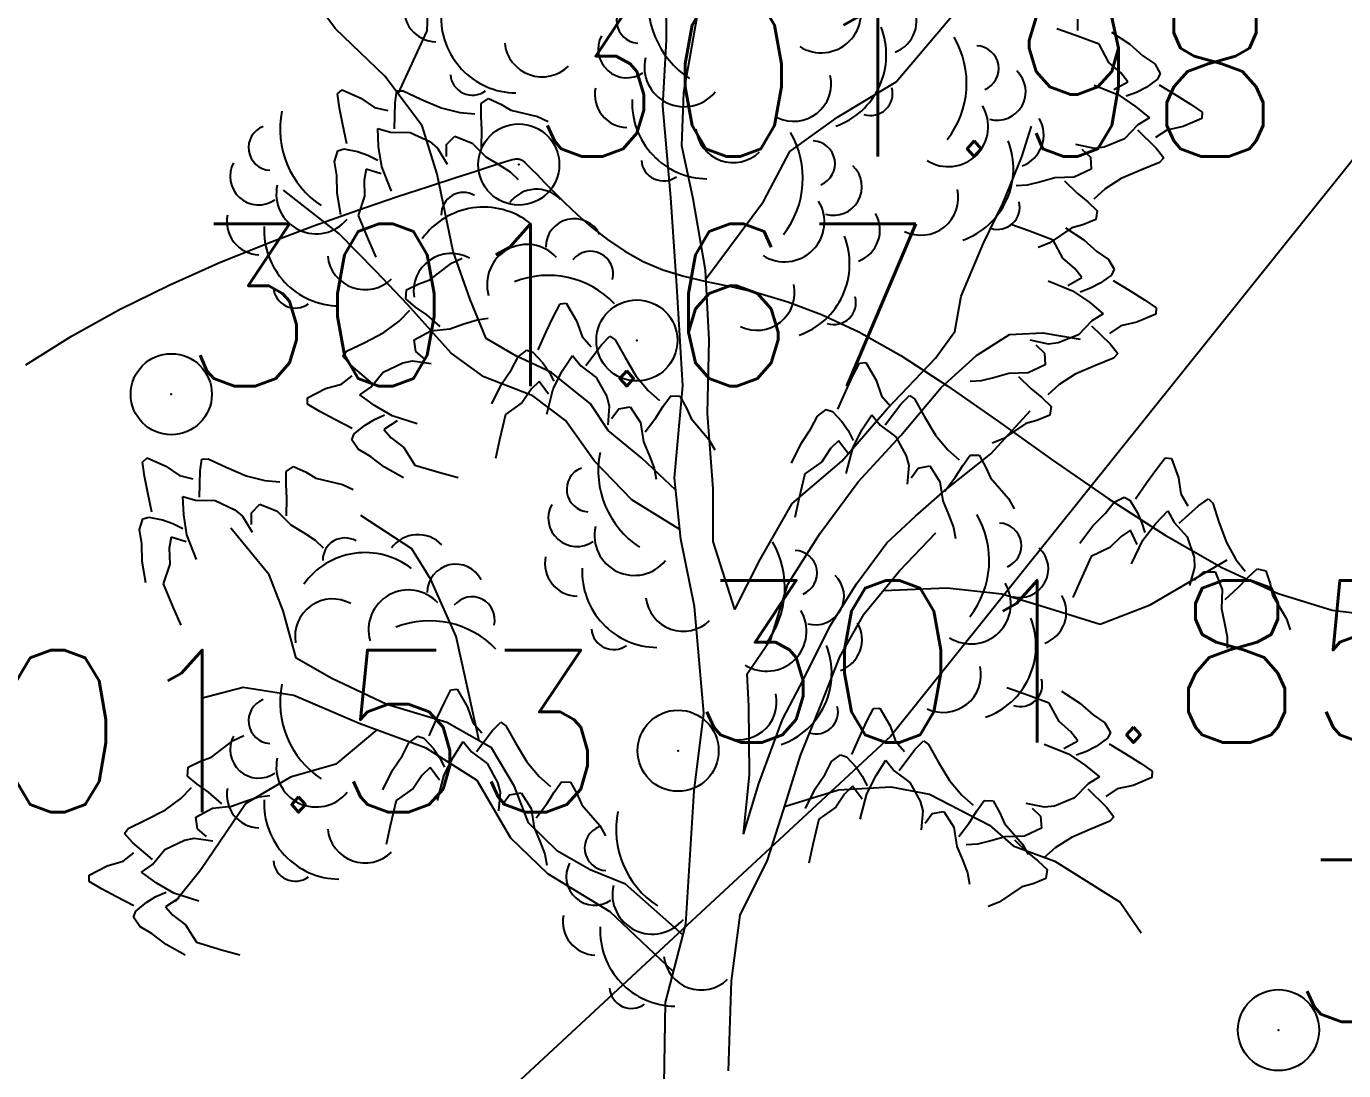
# Model space of a CAD drawing. Header units: millimetres. Extents: x 524954 to 526204, y 9523489 to 9524010.
# Drawn here: x 526006.16 to 526014.28, y 9523802.39 to 9523808.83 of the extents above; entities that cross this region are included whole.
import ezdxf

# ---------------------------------------------------------------- set-up
doc = ezdxf.new("R2010")
doc.units = ezdxf.units.MM
doc.header["$PDMODE"] = 32
doc.header["$PDSIZE"] = 0.5
doc.linetypes.add('ACAD_ISO12W100', pattern=[21, 12, -3, 0, -3, 0, -3])
for name, color, linetype in [('Arbre', 34, 'ACAD_ISO12W100'), ('CN_02_00', 4, 'Continuous'), ('PLUME_4', 3, 'Continuous'), ('TopoAlt', 3, 'Continuous'), ('TOPOJIS', 7, 'Continuous')]:
    doc.layers.add(name, color=color, linetype=linetype)
doc.styles.add('Simplex 1.0', font='Simplex.shx', dxfattribs={"width": 0.99, "height": 1})

# ---------------------------------------------------------------- blocks, each defined once
blk = doc.blocks.new('TCPOINT M')
at = {"color": 0}
blk.add_point((0, 0), dxfattribs=at)
at = {"layer": 'TopoAlt', "style": 'Simplex 1.0', "width": 0.99}
blk.add_attdef('ALT', (0.15, 0.15), '', height=1, dxfattribs=at)
blk = doc.blocks.new('v088')
at = {"linetype": 'Continuous'}
for p, q in [((-1.8121, 9.0349), (-1.7966, 9.483)), ((-0.337, 8.9787), (-0.339, 9.3704)), ((-0.1861, 8.901), (-0.1306, 9.2193)), ((-2.3783, 9.048), (-2.4742, 9.1766)), ((1.08, 8.7222), (1.4442, 9.1527)), ((-2.0737, 8.7558), (-2.3783, 9.048)), ((-1.992, 8.6473), (-1.8121, 9.0349)), ((-0.3597, 8.574), (-0.337, 8.9787)), ((-0.2308, 8.6575), (-0.1861, 8.901)), ((-1.8434, 8.4497), (-2.0737, 8.7558)), ((0.7177, 8.5032), (1.08, 8.7222)), ((-0.2426, 8.3277), (-0.2308, 8.6575)), ((-0.3105, 8.0091), (-0.3597, 8.574)), ((-1.7501, 8.1531), (-1.8434, 8.4497)), ((0.4236, 8.2918), (0.7177, 8.5032)), ((1.8546, 8.2596), (1.9129, 8.4473)), ((-0.1735, 7.9995), (-0.2426, 8.3277)), ((0.2621, 7.9837), (0.4236, 8.2918)), ((1.7363, 7.971), (1.8546, 8.2596)), ((-1.6531, 7.6763), (-1.7501, 8.1531)), ((-2.3581, 7.786), (-2.6995, 8.0525)), ((-0.2742, 7.4626), (-0.3105, 8.0091)), ((-0.0959, 7.5596), (-0.1735, 7.9995)), ((-0.0934, 7.5087), (0.2621, 7.9837)), ((1.617, 7.726), (1.7363, 7.971)), ((-2.1294, 7.5544), (-2.3581, 7.786)), ((1.4808, 7.3998), (1.617, 7.726)), ((-1.5474, 7.38), (-1.6531, 7.6763)), ((-1.9323, 7.3471), (-2.1294, 7.5544)), ((-0.0745, 7.1309), (-0.0959, 7.5596)), ((-0.2365, 6.8477), (-0.2742, 7.4626)), ((1.4418, 7.1813), (1.4808, 7.3998)), ((-1.6648, 7.048), (-1.9323, 7.3471)), ((-1.4491, 7.1395), (-1.5474, 7.38)), ((1.3209, 7.0171), (1.4418, 7.1813)), ((1.5755, 7.0348), (1.778, 7.1634)), ((1.778, 7.1634), (1.983, 7.1739)), ((1.983, 7.1739), (2.2139, 7.1352)), ((-1.2665, 7.0314), (-1.4491, 7.1395)), ((-0.0837, 6.6768), (-0.0745, 7.1309)), ((-1.4628, 6.9029), (-1.6648, 7.048)), ((-1.0467, 6.9303), (-1.2665, 7.0314)), ((1.0227, 6.7061), (1.3209, 7.0171)), ((1.3557, 6.8374), (1.5755, 7.0348)), ((-0.8063, 6.7363), (-1.0467, 6.9303)), ((-1.1618, 6.7848), (-1.4628, 6.9029)), ((-0.2869, 6.2807), (-0.2365, 6.8477)), ((1.107, 6.54), (1.3557, 6.8374)), ((-0.9597, 6.6336), (-1.1618, 6.7848)), ((-0.6972, 6.5707), (-0.8063, 6.7363)), ((-0.0491, 6.2111), (-0.0837, 6.6768)), ((0.7433, 6.3831), (1.0227, 6.7061)), ((1.6628, 6.4272), (1.906, 6.6935)), ((-0.7803, 6.3824), (-0.9597, 6.6336)), ((-0.4884, 6.4009), (-0.6972, 6.5707)), ((0.8455, 6.2546), (1.107, 6.54)), ((1.3814, 6.2037), (1.6628, 6.4272)), ((-0.5514, 6.1446), (-0.7803, 6.3824)), ((-0.2789, 6.2036), (-0.4884, 6.4009)), ((0.4379, 6.1217), (0.7433, 6.3831)), ((-0.2479, 5.9022), (-0.2869, 6.2807)), ((0.6096, 5.9388), (0.8455, 6.2546)), ((-0.0486, 5.8877), (-0.0491, 6.2111)), ((1.1982, 6.0444), (1.3814, 6.2037)), ((-0.2539, 5.9607), (-0.5514, 6.1446)), ((0.2399, 5.7756), (0.4379, 6.1217)), ((-1.9071, 5.8427), (-2.2223, 6.0475)), ((1.0213, 5.879), (1.1982, 6.0444)), ((-2.7868, 5.6812), (-3.0229, 5.9686)), ((0.4109, 5.6237), (0.6096, 5.9388)), ((1.0995, 5.7065), (1.3247, 5.9413)), ((-0.1646, 5.4873), (-0.2479, 5.9022)), ((0.0846, 5.4676), (-0.0486, 5.8877)), ((0.8338, 5.6263), (1.0213, 5.879)), ((-1.7911, 5.6523), (-1.9071, 5.8427)), ((0.0846, 5.4676), (0.2399, 5.7756)), ((2.6462, 5.4963), (3.1193, 5.7735)), ((0.8812, 5.4407), (1.0995, 5.7065)), ((-2.7013, 5.4591), (-2.7868, 5.6812)), ((-1.6346, 5.3011), (-1.7911, 5.6523)), ((0.3061, 5.2857), (0.4109, 5.6237)), ((0.6713, 5.3679), (0.8338, 5.6263)), ((1.0006, 5.5861), (1.394, 5.6007)), ((1.394, 5.6007), (1.7306, 5.5642)), ((1.7306, 5.5642), (1.9997, 5.4827)), ((-2.6206, 5.1685), (-2.7013, 5.4591)), ((-0.1073, 4.8293), (-0.1646, 5.4873)), ((1.9997, 5.4827), (2.3377, 5.3779)), ((2.3377, 5.3779), (2.6462, 5.4963)), ((0.5102, 5.0412), (0.6713, 5.3679)), ((0.7312, 5.1764), (0.8812, 5.4407)), ((-1.5592, 4.9668), (-1.6346, 5.3011)), ((0.1613, 5.0712), (0.3061, 5.2857)), ((-2.4003, 5.0425), (-2.6206, 5.1685)), ((0.6191, 4.888), (0.7312, 5.1764)), ((-2.0611, 4.8817), (-2.4003, 5.0425)), ((0.1717, 4.8724), (0.1613, 5.0712)), ((0.3786, 4.7897), (0.5102, 5.0412)), ((-2.9464, 4.9876), (-3.2062, 4.92)), ((-2.6344, 4.9381), (-2.9464, 4.9876)), ((-1.4917, 4.6586), (-1.5592, 4.9668)), ((-2.2328, 4.7662), (-2.6344, 4.9381)), ((-1.6919, 4.7713), (-2.0611, 4.8817)), ((0.489, 4.5681), (0.6191, 4.888)), ((-0.1657, 4.3492), (-0.1073, 4.8293)), ((0.1743, 4.4496), (0.1717, 4.8724)), ((-2.1227, 4.7254), (-2.3768, 4.5144)), ((-1.8192, 4.6131), (-2.2328, 4.7662)), ((-1.415, 4.6154), (-1.6919, 4.7713)), ((0.2314, 4.3948), (0.3786, 4.7897)), ((-1.5041, 4.4145), (-1.8192, 4.6131)), ((-1.2732, 4.3758), (-1.415, 4.6154)), ((0.3841, 4.2301), (0.489, 4.5681)), ((-2.3768, 4.5144), (-2.655, 4.434)), ((-2.655, 4.434), (-2.9315, 4.2727)), ((-1.2976, 4.0581), (-1.5041, 4.4145)), ((0.1384, 4.0819), (0.1743, 4.4496)), ((0.1384, 4.0819), (0.2314, 4.3948)), ((-1.1877, 4.1537), (-1.2732, 4.3758)), ((-0.2169, 3.5272), (-0.1657, 4.3492)), ((0.3911, 4.2526), (0.7235, 4.3553)), ((0.7235, 4.3553), (1.0465, 4.3745)), ((1.0465, 4.3745), (1.2838, 4.3297)), ((1.2838, 4.3297), (1.6547, 4.1385)), ((-2.9315, 4.2727), (-3.209, 3.8627)), ((0.2848, 3.9233), (0.3841, 4.2301)), ((-1.0099, 3.9771), (-1.1877, 4.1537)), ((1.6547, 4.1385), (1.8004, 4.0109)), ((-1.0692, 3.839), (-1.2976, 4.0581)), ((1.8004, 4.0109), (2.0573, 3.9168)), ((-0.8085, 3.8631), (-1.0099, 3.9771)), ((0.1177, 3.584), (0.2848, 3.9233)), ((2.0573, 3.9168), (2.4606, 3.664)), ((-3.209, 3.8627), (-3.3666, 3.6666)), ((-0.6849, 3.6045), (-1.0692, 3.839)), ((-0.589, 3.7744), (-0.8085, 3.8631)), ((-0.2343, 3.4611), (-0.589, 3.7744)), ((2.4606, 3.664), (2.589, 3.4739)), ((-0.2941, 3.234), (-0.6849, 3.6045)), ((0.064, 3.1786), (0.1177, 3.584)), ((-0.3436, 3.0457), (-0.2169, 3.5272)), ((0.0445, 2.6247), (0.064, 3.1786)), ((-0.3518, 2.5418), (-0.3436, 3.0457))]:
    blk.add_line(p, q, dxfattribs=at)
at = {"color": 3, "linetype": 'Continuous'}
for p, q in [((2.1964, 9.1077), (2.1964, 9.0385)), ((2.1801, 9.009), (2.0697, 9.0483)), ((2.4064, 9.0272), (2.519, 8.9533)), ((2.3301, 8.953), (2.1801, 9.009)), ((2.3912, 8.8412), (2.3301, 8.953)), ((2.519, 8.9533), (2.6006, 8.8814)), ((2.6006, 8.8814), (2.6731, 8.832)), ((2.4646, 8.7765), (2.3912, 8.8412)), ((2.5067, 8.7213), (2.4646, 8.7765)), ((2.6731, 8.832), (2.7077, 8.7725)), ((2.7077, 8.7725), (2.6907, 8.7368)), ((2.2998, 8.7005), (2.4501, 8.6406)), ((2.421, 8.6735), (2.5067, 8.7213)), ((2.6907, 8.7368), (2.6207, 8.6861)), ((2.7005, 8.7027), (2.8047, 8.6399)), ((-2.3661, 8.6466), (-2.3369, 8.6719)), ((-2.3527, 8.5599), (-2.3661, 8.6466)), ((-2.3369, 8.6719), (-2.2212, 8.6209)), ((-2.2212, 8.6209), (-2.1379, 8.5634)), ((-2.0108, 8.5916), (-1.9993, 8.6654)), ((-1.9993, 8.6654), (-1.9613, 8.6665)), ((-1.9613, 8.6665), (-1.8509, 8.6153)), ((-1.8509, 8.6153), (-1.7269, 8.5617)), ((-1.4801, 8.5879), (-1.4347, 8.6192)), ((-1.4347, 8.6192), (-1.3575, 8.5833)), ((2.4501, 8.6406), (2.5548, 8.5702)), ((2.5609, 8.6554), (2.4969, 8.632)), ((2.6207, 8.6861), (2.5609, 8.6554)), ((2.8047, 8.6399), (2.8931, 8.5838)), ((-2.3334, 8.4571), (-2.3527, 8.5599)), ((-2.1379, 8.5634), (-2.0557, 8.544)), ((-2.0143, 8.4309), (-2.0108, 8.5916)), ((-1.7269, 8.5617), (-1.6118, 8.5324)), ((-1.6118, 8.5324), (-1.519, 8.5242)), ((-1.4805, 8.509), (-1.4801, 8.5879)), ((-1.3575, 8.5833), (-1.2966, 8.547)), ((-1.2966, 8.547), (-1.1322, 8.5082)), ((2.5548, 8.5702), (2.6402, 8.4985)), ((2.8931, 8.5838), (2.9656, 8.5345)), ((2.9656, 8.5345), (2.9641, 8.4958)), ((-2.3082, 8.3381), (-2.3334, 8.4571)), ((-1.4754, 8.4248), (-1.4805, 8.509)), ((-1.1322, 8.5082), (-1.066, 8.4775)), ((2.5697, 8.4555), (2.4865, 8.3693)), ((2.6402, 8.4985), (2.5697, 8.4555)), ((2.9641, 8.4958), (2.8478, 8.4461)), ((-2.1178, 8.4334), (-2.0382, 8.4112)), ((-2.1118, 8.322), (-2.1178, 8.4334)), ((-2.0382, 8.4112), (-1.9184, 8.4092)), ((-1.9184, 8.4092), (-1.7971, 8.3529)), ((-1.6931, 8.3341), (-1.643, 8.3873)), ((-1.643, 8.3873), (-1.5356, 8.3441)), ((-1.4776, 8.3159), (-1.4754, 8.4248)), ((2.4865, 8.3693), (2.3625, 8.3191)), ((2.5678, 8.4245), (2.6828, 8.3123)), ((2.749, 8.4244), (2.6787, 8.3776)), ((2.8478, 8.4461), (2.749, 8.4244)), ((-2.384, 8.2298), (-2.3641, 8.2956)), ((-2.3641, 8.2956), (-2.3264, 8.3076)), ((-2.3264, 8.3076), (-2.2415, 8.291)), ((-2.2415, 8.291), (-2.1783, 8.2684)), ((-2.0919, 8.1974), (-2.1118, 8.322)), ((-1.7971, 8.3529), (-1.7497, 8.3134)), ((-1.7497, 8.3134), (-1.6897, 8.2145)), ((-1.6937, 8.2606), (-1.6931, 8.3341)), ((-1.5356, 8.3441), (-1.4515, 8.2595)), ((2.3013, 8.3113), (2.188, 8.335)), ((2.2245, 8.3065), (2.2778, 8.2559)), ((2.3625, 8.3191), (2.3013, 8.3113)), ((2.6828, 8.3123), (2.7289, 8.2536)), ((-2.3706, 8.1431), (-2.384, 8.2298)), ((-2.1783, 8.2684), (-2.1175, 8.2375)), ((-1.4515, 8.2595), (-1.374, 8.2128)), ((-1.374, 8.2128), (-1.3019, 8.1659)), ((2.2778, 8.2559), (2.2824, 8.183)), ((2.7037, 8.225), (2.591, 8.1793)), ((2.7289, 8.2536), (2.7037, 8.225)), ((-2.3674, 8.0343), (-2.3706, 8.1431)), ((-2.1895, 8.1837), (-2.2011, 8.1153)), ((-2.0961, 8.1537), (-2.1895, 8.1837)), ((-2.0331, 8.0467), (-2.0919, 8.1974)), ((-1.3019, 8.1659), (-1.2515, 8.1184)), ((2.0584, 8.1303), (1.9713, 8.1055)), ((2.1776, 8.1339), (2.0584, 8.1303)), ((2.2824, 8.183), (2.1776, 8.1339)), ((2.4672, 8.1253), (2.3672, 8.0611)), ((2.591, 8.1793), (2.4672, 8.1253)), ((-2.2011, 8.1153), (-2.1982, 8.0174)), ((1.8878, 8.0848), (1.8187, 8.0804)), ((1.9713, 8.1055), (1.8878, 8.0848)), ((2.1174, 8.1109), (2.1954, 8.0349)), ((2.3672, 8.0611), (2.2979, 7.9989)), ((-2.3445, 7.9016), (-2.3674, 8.0343)), ((-2.1982, 8.0174), (-2.2383, 7.8966)), ((2.1954, 8.0349), (2.2605, 7.9811)), ((2.2605, 7.9811), (2.3179, 7.927)), ((-2.2383, 7.8966), (-2.1768, 7.7487)), ((2.3179, 7.927), (2.3098, 7.8725)), ((1.8965, 7.8022), (1.7861, 7.8414)), ((2.0465, 7.7461), (1.8965, 7.8022)), ((2.1627, 7.8208), (2.0222, 7.7271)), ((2.1227, 7.8203), (2.2353, 7.7465)), ((2.2308, 7.8405), (2.1627, 7.8208)), ((2.3098, 7.8725), (2.2308, 7.8405)), ((-2.1768, 7.7487), (-2.1302, 7.6412)), ((2.0222, 7.7271), (1.9545, 7.6997)), ((2.1075, 7.6343), (2.0465, 7.7461)), ((2.2353, 7.7465), (2.3169, 7.6746)), ((2.3169, 7.6746), (2.3894, 7.6252)), ((-1.7972, 7.4997), (-1.6632, 7.6026)), ((-1.6632, 7.6026), (-1.5976, 7.6345)), ((2.1809, 7.5696), (2.1075, 7.6343)), ((2.223, 7.5144), (2.1809, 7.5696)), ((2.3894, 7.6252), (2.424, 7.5657)), ((2.424, 7.5657), (2.407, 7.5299)), ((-1.9404, 7.4382), (-1.8638, 7.4754)), ((-1.8638, 7.4754), (-1.7972, 7.4997)), ((2.0162, 7.4937), (2.1664, 7.4338)), ((2.1373, 7.4666), (2.223, 7.5144)), ((2.337, 7.4793), (2.2772, 7.4485)), ((2.407, 7.5299), (2.337, 7.4793)), ((2.4169, 7.4959), (2.521, 7.4331)), ((-1.9448, 7.3833), (-1.9404, 7.4382)), ((2.1664, 7.4338), (2.2711, 7.3633)), ((2.2772, 7.4485), (2.2132, 7.4252)), ((2.521, 7.4331), (2.6094, 7.377)), ((-1.985, 7.2461), (-1.9201, 7.3129)), ((-1.8839, 7.3331), (-1.9448, 7.3833)), ((-1.8154, 7.2839), (-1.8839, 7.3331)), ((-1.0336, 7.2746), (-0.9936, 7.3527)), ((-0.9936, 7.3527), (-0.9551, 7.3561)), ((-0.9551, 7.3561), (-0.8913, 7.2468)), ((2.2711, 7.3633), (2.3565, 7.2916)), ((2.6094, 7.377), (2.6819, 7.3276)), ((2.6819, 7.3276), (2.6805, 7.289)), ((-2.0805, 7.1754), (-1.985, 7.2461)), ((-1.7325, 7.2133), (-1.8154, 7.2839)), ((-1.587, 7.2285), (-1.5051, 7.2548)), ((-1.5051, 7.2548), (-1.4365, 7.2638)), ((-1.0783, 7.18), (-1.0336, 7.2746)), ((-0.8913, 7.2468), (-0.8575, 7.1514)), ((2.286, 7.2486), (2.2028, 7.1624)), ((2.3565, 7.2916), (2.286, 7.2486)), ((2.5641, 7.2392), (2.4653, 7.2176)), ((2.6805, 7.289), (2.5641, 7.2392)), ((-2.2004, 7.1132), (-2.0805, 7.1754)), ((-1.8923, 7.1303), (-1.791, 7.1862)), ((-1.791, 7.1862), (-1.6722, 7.1979)), ((-1.6722, 7.1979), (-1.587, 7.2285)), ((-1.1277, 7.0688), (-1.0783, 7.18)), ((-0.8575, 7.1514), (-0.8023, 7.0875)), ((-0.7381, 7.0997), (-0.6855, 7.1528)), ((-0.6855, 7.1528), (-0.654, 7.1313)), ((2.2028, 7.1624), (2.0788, 7.1122)), ((2.2841, 7.2177), (2.3991, 7.1055)), ((2.4653, 7.2176), (2.395, 7.1707)), ((-2.3098, 7.06), (-2.2004, 7.1132)), ((-1.8828, 7.0578), (-1.8923, 7.1303)), ((-1.2526, 7.0255), (-1.1978, 7.0672)), ((-1.1978, 7.0672), (-1.1602, 7.0548)), ((-0.8351, 6.9716), (-0.7381, 7.0997)), ((-0.654, 7.1313), (-0.5947, 7.0251)), ((2.0176, 7.1045), (1.9044, 7.1282)), ((1.9408, 7.0996), (1.9941, 7.049)), ((2.0788, 7.1122), (2.0176, 7.1045)), ((2.3991, 7.1055), (2.4452, 7.0467)), ((-2.333, 7.0298), (-2.3098, 7.06)), ((-2.283, 6.9743), (-2.333, 7.0298)), ((-2.0833, 6.9307), (-1.963, 6.9891)), ((-1.963, 6.9891), (-1.9025, 7.0009)), ((-1.9025, 7.0009), (-1.7879, 6.9849)), ((-1.8262, 7.0109), (-1.8828, 7.0578)), ((-1.2925, 6.9474), (-1.2526, 7.0255)), ((-1.1602, 7.0548), (-1.1012, 6.9916)), ((-1.1012, 6.9916), (-1.0633, 6.9361)), ((-0.978, 6.9406), (-0.9175, 7.0343)), ((-0.9175, 7.0343), (-0.8661, 6.9697)), ((-0.5947, 7.0251), (-0.5257, 6.909)), ((0.8128, 6.9092), (0.8527, 6.9872)), ((0.8527, 6.9872), (0.8913, 6.9906)), ((0.8913, 6.9906), (0.9551, 6.8814)), ((1.9941, 7.049), (1.9988, 6.9761)), ((2.4201, 7.0181), (2.3073, 6.9725)), ((2.4452, 7.0467), (2.4201, 7.0181)), ((-2.3415, 6.858), (-2.2745, 6.9095)), ((-2.1607, 6.8701), (-2.283, 6.9743)), ((-2.1606, 6.8391), (-2.0833, 6.9307)), ((-1.3538, 6.8575), (-1.2925, 6.9474)), ((-1.0633, 6.9361), (-1.0322, 6.8755)), ((-1.0349, 6.828), (-0.978, 6.9406)), ((-0.8661, 6.9697), (-0.7702, 6.8978)), ((-0.5257, 6.909), (-0.4496, 6.8178)), ((0.7681, 6.8145), (0.8128, 6.9092)), ((1.7747, 6.9234), (1.6876, 6.8986)), ((1.8939, 6.9271), (1.7747, 6.9234)), ((1.9988, 6.9761), (1.8939, 6.9271)), ((2.1835, 6.9184), (2.0835, 6.8543)), ((2.3073, 6.9725), (2.1835, 6.9184)), ((-2.5514, 6.7723), (-2.4387, 6.8298)), ((-2.4387, 6.8298), (-2.3415, 6.858)), ((-2.228, 6.7914), (-2.1606, 6.8391)), ((-1.413, 6.7366), (-1.3538, 6.8575)), ((-1.1715, 6.8255), (-1.2266, 6.7446)), ((-1.122, 6.8741), (-1.1715, 6.8255)), ((-1.0639, 6.7951), (-1.122, 6.8741)), ((-1.0757, 6.6715), (-1.0349, 6.828)), ((-0.7702, 6.8978), (-0.705, 6.781)), ((0.9551, 6.8814), (0.9888, 6.786)), ((1.6041, 6.8779), (1.535, 6.8736)), ((1.6876, 6.8986), (1.6041, 6.8779)), ((1.8337, 6.904), (1.9118, 6.828)), ((1.9118, 6.828), (1.9768, 6.7743)), ((2.0835, 6.8543), (2.0142, 6.7921)), ((-2.5502, 6.7337), (-2.5514, 6.7723)), ((-2.1379, 6.7256), (-2.228, 6.7914)), ((-1.2266, 6.7446), (-1.3299, 6.6702)), ((-0.705, 6.781), (-0.6897, 6.7213)), ((-0.4496, 6.8178), (-0.3793, 6.7567)), ((-0.357, 6.7218), (-0.3104, 6.7855)), ((-0.3104, 6.7855), (-0.2553, 6.7842)), ((-0.2553, 6.7842), (-0.2138, 6.7099)), ((0.7187, 6.7034), (0.7681, 6.8145)), ((0.9888, 6.786), (1.0441, 6.7221)), ((1.1083, 6.7343), (1.1609, 6.7873)), ((1.1609, 6.7873), (1.1923, 6.7659)), ((1.1923, 6.7659), (1.2517, 6.6597)), ((1.9768, 6.7743), (2.0342, 6.7201)), ((-2.4746, 6.6893), (-2.5502, 6.7337)), ((-2.3827, 6.6392), (-2.4746, 6.6893)), ((-2.1384, 6.6402), (-2.076, 6.6678)), ((-2.0288, 6.6624), (-2.1379, 6.7256)), ((-1.8748, 6.6127), (-2.0288, 6.6624)), ((-1.3299, 6.6702), (-1.3669, 6.5144)), ((-0.6897, 6.7213), (-0.6991, 6.6059)), ((-0.6753, 6.6457), (-0.6318, 6.7049)), ((-0.6318, 6.7049), (-0.56, 6.7185)), ((-0.56, 6.7185), (-0.4983, 6.6206)), ((-0.4022, 6.6506), (-0.357, 6.7218)), ((-0.2138, 6.7099), (-0.1857, 6.6447)), ((0.5938, 6.6601), (0.6485, 6.7018)), ((0.6485, 6.7018), (0.6861, 6.6893)), ((0.6861, 6.6893), (0.7451, 6.6262)), ((0.8684, 6.5752), (0.9289, 6.6689)), ((0.9289, 6.6689), (0.9803, 6.6043)), ((1.0112, 6.6062), (1.1083, 6.7343)), ((2.0261, 6.6656), (1.9472, 6.6337)), ((2.0342, 6.7201), (2.0261, 6.6656)), ((-2.2745, 6.5836), (-2.3827, 6.6392)), ((-2.2624, 6.5503), (-2.1959, 6.6055)), ((-2.1959, 6.6055), (-2.1384, 6.6402)), ((-1.9976, 6.6315), (-2.0798, 6.5781)), ((-0.4983, 6.6206), (-0.4798, 6.5027)), ((-0.4679, 6.5637), (-0.4022, 6.6506)), ((-0.1857, 6.6447), (-0.0753, 6.5169)), ((0.4926, 6.4921), (0.5538, 6.582)), ((0.5538, 6.582), (0.5938, 6.6601)), ((0.7451, 6.6262), (0.7831, 6.5707)), ((0.9803, 6.6043), (1.0762, 6.5324)), ((1.2517, 6.6597), (1.3207, 6.5436)), ((1.879, 6.6139), (1.7385, 6.5203)), ((1.9472, 6.6337), (1.879, 6.6139)), ((-2.2769, 6.5134), (-2.2624, 6.5503)), ((-2.2384, 6.4564), (-2.2769, 6.5134)), ((-2.0798, 6.5781), (-2.0342, 6.5259)), ((-2.0342, 6.5259), (-1.9565, 6.4662)), ((-1.3669, 6.5144), (-1.3922, 6.3999)), ((-0.4798, 6.5027), (-0.4444, 6.4194)), ((-0.0753, 6.5169), (-0.0397, 6.4532)), ((0.7244, 6.5087), (0.6749, 6.4601)), ((0.7824, 6.4297), (0.7244, 6.5087)), ((0.7831, 6.5707), (0.8142, 6.5101)), ((0.8114, 6.4626), (0.8684, 6.5752)), ((1.0762, 6.5324), (1.1414, 6.4156)), ((1.3207, 6.5436), (1.3968, 6.4523)), ((1.7385, 6.5203), (1.6708, 6.4929)), ((-2.1628, 6.412), (-2.2384, 6.4564)), ((-1.9565, 6.4662), (-1.8881, 6.3588)), ((-0.4444, 6.4194), (-0.4135, 6.3391)), ((0.4333, 6.3712), (0.4926, 6.4921)), ((0.6749, 6.4601), (0.6198, 6.3792)), ((0.7707, 6.306), (0.8114, 6.4626)), ((1.3968, 6.4523), (1.4671, 6.3913)), ((1.4894, 6.3564), (1.536, 6.4201)), ((1.536, 6.4201), (1.5911, 6.4188)), ((1.5911, 6.4188), (1.6326, 6.3444)), ((-3.5682, 6.3771), (-3.539, 6.4025)), ((-3.5548, 6.2904), (-3.5682, 6.3771)), ((-3.539, 6.4025), (-3.4232, 6.3514)), ((-3.4232, 6.3514), (-3.3399, 6.2939)), ((-3.2129, 6.3221), (-3.2014, 6.3959)), ((-3.2014, 6.3959), (-3.1633, 6.397)), ((-3.1633, 6.397), (-3.053, 6.3458)), ((-3.053, 6.3458), (-2.929, 6.2922)), ((-2.6821, 6.3185), (-2.6368, 6.3497)), ((-2.6368, 6.3497), (-2.5596, 6.3138)), ((-2.0765, 6.3457), (-2.1628, 6.412)), ((-1.9592, 6.2797), (-2.0765, 6.3457)), ((-1.8881, 6.3588), (-1.7347, 6.313)), ((-0.4135, 6.3391), (-0.4006, 6.2711)), ((0.6198, 6.3792), (0.5164, 6.3047)), ((1.1414, 6.4156), (1.1567, 6.3559)), ((1.1567, 6.3559), (1.1472, 6.2405)), ((1.171, 6.2803), (1.2146, 6.3394)), ((1.2146, 6.3394), (1.2864, 6.3531)), ((1.2864, 6.3531), (1.3481, 6.2552)), ((1.4442, 6.2852), (1.4894, 6.3564)), ((1.6326, 6.3444), (1.6606, 6.2793)), ((2.6849, 6.3343), (2.7388, 6.4036)), ((2.7388, 6.4036), (2.7772, 6.3997)), ((2.7772, 6.3997), (2.8196, 6.2805)), ((-3.5355, 6.1876), (-3.5548, 6.2904)), ((-3.3399, 6.2939), (-3.2577, 6.2746)), ((-3.2164, 6.1615), (-3.2129, 6.3221)), ((-2.929, 6.2922), (-2.8139, 6.2629)), ((-2.8139, 6.2629), (-2.7211, 6.2547)), ((-2.6826, 6.2395), (-2.6821, 6.3185)), ((-2.5596, 6.3138), (-2.4986, 6.2775)), ((-2.4986, 6.2775), (-2.3343, 6.2387)), ((-1.7347, 6.313), (-1.6219, 6.2812)), ((0.5164, 6.3047), (0.4795, 6.1489)), ((1.3481, 6.2552), (1.3665, 6.1373)), ((1.3784, 6.1983), (1.4442, 6.2852)), ((1.6606, 6.2793), (1.771, 6.1515)), ((2.6234, 6.2497), (2.6849, 6.3343)), ((2.8196, 6.2805), (2.8349, 6.1805)), ((-3.5103, 6.0686), (-3.5355, 6.1876)), ((-2.6774, 6.1553), (-2.6826, 6.2395)), ((-2.3343, 6.2387), (-2.2681, 6.208)), ((2.5541, 6.1497), (2.6234, 6.2497)), ((2.8349, 6.1805), (2.8773, 6.1074)), ((-3.3198, 6.1639), (-3.2403, 6.1417)), ((-3.3139, 6.0525), (-3.3198, 6.1639)), ((-3.2403, 6.1417), (-3.1205, 6.1398)), ((-3.1205, 6.1398), (-2.9991, 6.0834)), ((-2.8952, 6.0647), (-2.845, 6.1178)), ((-2.845, 6.1178), (-2.7377, 6.0747)), ((-2.6797, 6.0464), (-2.6774, 6.1553)), ((0.4795, 6.1489), (0.4542, 6.0345)), ((1.3665, 6.1373), (1.4019, 6.054)), ((1.771, 6.1515), (1.8066, 6.0878)), ((2.3695, 6.0612), (2.4234, 6.1305)), ((2.4234, 6.1305), (2.4849, 6.1612)), ((2.4849, 6.1612), (2.5195, 6.142)), ((2.5195, 6.142), (2.5657, 6.0689)), ((2.8234, 5.9997), (2.9427, 6.1074)), ((2.9427, 6.1074), (3.0042, 6.1497)), ((3.0042, 6.1497), (3.0311, 6.1228)), ((3.0311, 6.1228), (3.0696, 6.0074)), ((-3.5861, 5.9603), (-3.5662, 6.0262)), ((-3.5662, 6.0262), (-3.5284, 6.0381)), ((-3.5284, 6.0381), (-3.4436, 6.0215)), ((-3.4436, 6.0215), (-3.3804, 5.9989)), ((-3.294, 5.9279), (-3.3139, 6.0525)), ((-2.9991, 6.0834), (-2.9517, 6.044)), ((-2.9517, 6.044), (-2.8917, 5.945)), ((-2.8958, 5.9912), (-2.8952, 6.0647)), ((-2.7377, 6.0747), (-2.6536, 5.99)), ((1.4019, 6.054), (1.4328, 5.9737)), ((2.2926, 5.9843), (2.3695, 6.0612)), ((2.5657, 6.0689), (2.5926, 6.0074)), ((2.6772, 5.9958), (2.7542, 6.0766)), ((2.7542, 6.0766), (2.7926, 6.0035)), ((-3.5727, 5.8736), (-3.5861, 5.9603)), ((-3.3804, 5.9989), (-3.3196, 5.968)), ((-2.6536, 5.99), (-2.576, 5.9433)), ((-2.576, 5.9433), (-2.5039, 5.8964)), ((1.4328, 5.9737), (1.4458, 5.9057)), ((2.2118, 5.8766), (2.2926, 5.9843)), ((2.5234, 5.9574), (2.4657, 5.9189)), ((2.5657, 5.8689), (2.5234, 5.9574)), ((2.5926, 6.0074), (2.6118, 5.942)), ((2.6003, 5.8958), (2.6772, 5.9958)), ((2.7926, 6.0035), (2.8734, 5.9151)), ((3.0696, 6.0074), (3.1158, 5.8804)), ((-3.5695, 5.7648), (-3.5727, 5.8736)), ((-3.3915, 5.9142), (-3.4031, 5.8459)), ((-3.2981, 5.8843), (-3.3915, 5.9142)), ((-3.2352, 5.7773), (-3.294, 5.9279)), ((-2.5039, 5.8964), (-2.4536, 5.8489)), ((2.3964, 5.8497), (2.281, 5.7958)), ((2.4657, 5.9189), (2.3964, 5.8497)), ((2.5311, 5.7497), (2.6003, 5.8958)), ((2.8734, 5.9151), (2.9157, 5.7881)), ((3.1158, 5.8804), (3.1734, 5.7766)), ((-3.4031, 5.8459), (-3.4003, 5.748)), ((2.281, 5.7958), (2.2156, 5.6496)), ((2.9157, 5.7881), (2.9196, 5.7266)), ((3.1734, 5.7766), (3.2311, 5.7035)), ((-3.5466, 5.6322), (-3.5695, 5.7648)), ((-3.4003, 5.748), (-3.4403, 5.6271)), ((2.9196, 5.7266), (2.8888, 5.615)), ((2.9196, 5.6496), (2.9734, 5.6996)), ((2.9734, 5.6996), (3.0465, 5.6996)), ((3.0465, 5.6996), (3.0888, 5.5919)), ((3.2465, 5.665), (3.3042, 5.7189)), ((3.3042, 5.7189), (3.3581, 5.7073)), ((3.3581, 5.7073), (3.385, 5.6266)), ((-3.4403, 5.6271), (-3.3789, 5.4792)), ((2.2156, 5.6496), (2.1695, 5.5419)), ((3.1888, 5.6035), (3.2465, 5.665)), ((3.385, 5.6266), (3.4004, 5.5573)), ((3.0888, 5.5919), (3.085, 5.4727)), ((3.1081, 5.5304), (3.1888, 5.6035)), ((3.4004, 5.5573), (3.485, 5.4112)), ((-3.3789, 5.4792), (-3.3323, 5.3717)), ((3.085, 5.4727), (3.1042, 5.3842)), ((3.1042, 5.3842), (3.1196, 5.2996)), ((3.485, 5.4112), (3.5081, 5.3419)), ((3.1196, 5.2996), (3.1196, 5.2304)), ((-1.7068, 4.8945), (-1.6668, 4.9726)), ((-1.6668, 4.9726), (-1.6283, 4.976)), ((-1.6283, 4.976), (-1.5645, 4.8667)), ((1.8724, 4.9461), (1.762, 4.9854)), ((2.0987, 4.9642), (2.2113, 4.8904)), ((-1.7514, 4.7999), (-1.7068, 4.8945)), ((2.0224, 4.89), (1.8724, 4.9461)), ((2.0834, 4.7783), (2.0224, 4.89)), ((2.2113, 4.8904), (2.2929, 4.8185)), ((-1.8008, 4.6887), (-1.7514, 4.7999)), ((-1.5645, 4.8667), (-1.5307, 4.7714)), ((0.8993, 4.7791), (0.9393, 4.8572)), ((0.9393, 4.8572), (0.9778, 4.8606)), ((0.9778, 4.8606), (1.0416, 4.7513)), ((2.2929, 4.8185), (2.3654, 4.7691)), ((-1.5307, 4.7714), (-1.4755, 4.7074)), ((-1.5083, 4.5916), (-1.4112, 4.7196)), ((-1.4112, 4.7196), (-1.3587, 4.7727)), ((-1.3587, 4.7727), (-1.3272, 4.7513)), ((-1.3272, 4.7513), (-1.2679, 4.6451)), ((0.8546, 4.6845), (0.8993, 4.7791)), ((1.0416, 4.7513), (1.0754, 4.656)), ((2.1569, 4.7135), (2.0834, 4.7783)), ((2.1989, 4.6584), (2.1569, 4.7135)), ((2.3654, 4.7691), (2.4, 4.7096)), ((-3.1435, 4.5571), (-3.0095, 4.66)), ((-3.0095, 4.66), (-2.9439, 4.6918)), ((-1.9657, 4.5674), (-1.9257, 4.6454)), ((-1.9257, 4.6454), (-1.871, 4.6871)), ((-1.871, 4.6871), (-1.8334, 4.6747)), ((-1.8334, 4.6747), (-1.7744, 4.6115)), ((-1.6512, 4.5605), (-1.5907, 4.6542)), ((-1.5907, 4.6542), (-1.5392, 4.5896)), ((-1.2679, 4.6451), (-1.1988, 4.529)), ((0.8053, 4.5733), (0.8546, 4.6845)), ((1.0754, 4.656), (1.1306, 4.592)), ((1.1948, 4.6042), (1.2474, 4.6573)), ((1.2474, 4.6573), (1.2789, 4.6359)), ((1.2789, 4.6359), (1.3382, 4.5297)), ((1.9921, 4.6376), (2.1424, 4.5777)), ((2.1133, 4.6106), (2.1989, 4.6584)), ((2.383, 4.6739), (2.3129, 4.6232)), ((2.4, 4.7096), (2.383, 4.6739)), ((2.3928, 4.6398), (2.497, 4.577)), ((-3.2101, 4.5328), (-3.1435, 4.5571)), ((-2.0269, 4.4774), (-1.9657, 4.5674)), ((-1.7744, 4.6115), (-1.7365, 4.5561)), ((-1.7365, 4.5561), (-1.7054, 4.4954)), ((-1.7081, 4.4479), (-1.6512, 4.5605)), ((-1.5392, 4.5896), (-1.4434, 4.5178)), ((0.6804, 4.53), (0.7351, 4.5718)), ((0.7351, 4.5718), (0.7727, 4.5593)), ((0.7727, 4.5593), (0.8317, 4.4961)), ((1.0978, 4.4762), (1.1948, 4.6042)), ((2.1424, 4.5777), (2.247, 4.5072)), ((2.2532, 4.5924), (2.1892, 4.5691)), ((2.3129, 4.6232), (2.2532, 4.5924)), ((2.497, 4.577), (2.5853, 4.5209)), ((-3.2911, 4.4407), (-3.2867, 4.4956)), ((-3.2867, 4.4956), (-3.2101, 4.5328)), ((-2.0862, 4.3565), (-2.0269, 4.4774)), ((-1.7952, 4.494), (-1.8447, 4.4455)), ((-1.7371, 4.415), (-1.7952, 4.494)), ((-1.4434, 4.5178), (-1.3781, 4.401)), ((-1.1988, 4.529), (-1.1228, 4.4377)), ((0.6404, 4.452), (0.6804, 4.53)), ((0.8317, 4.4961), (0.8696, 4.4407)), ((0.9549, 4.4451), (1.0154, 4.5388)), ((1.0154, 4.5388), (1.0668, 4.4742)), ((1.0668, 4.4742), (1.1627, 4.4024)), ((1.3382, 4.5297), (1.4072, 4.4136)), ((2.247, 4.5072), (2.3325, 4.4356)), ((2.5853, 4.5209), (2.6578, 4.4715)), ((2.6578, 4.4715), (2.6564, 4.4329)), ((-3.2303, 4.3905), (-3.2911, 4.4407)), ((-3.1617, 4.3413), (-3.2303, 4.3905)), ((-1.8447, 4.4455), (-1.8998, 4.3645)), ((-1.7488, 4.2914), (-1.7081, 4.4479)), ((-1.3781, 4.401), (-1.3629, 4.3412)), ((-1.1228, 4.4377), (-1.0524, 4.3767)), ((-1.0302, 4.3418), (-0.9835, 4.4054)), ((-0.9835, 4.4054), (-0.9285, 4.4041)), ((-0.9285, 4.4041), (-0.8869, 4.3298)), ((0.5791, 4.362), (0.6404, 4.452)), ((0.8696, 4.4407), (0.9007, 4.38)), ((0.898, 4.3325), (0.9549, 4.4451)), ((1.1627, 4.4024), (1.228, 4.2856)), ((1.4072, 4.4136), (1.4833, 4.3223)), ((2.262, 4.3926), (2.1788, 4.3064)), ((2.3325, 4.4356), (2.262, 4.3926)), ((2.6564, 4.4329), (2.5401, 4.3831)), ((-3.3314, 4.3035), (-3.2664, 4.3702)), ((-3.0788, 4.2707), (-3.1617, 4.3413)), ((-2.9333, 4.2859), (-2.8514, 4.3121)), ((-2.8514, 4.3121), (-2.7828, 4.3211)), ((-1.8998, 4.3645), (-2.0031, 4.2901)), ((-1.3629, 4.3412), (-1.3723, 4.2259)), ((-1.3485, 4.2656), (-1.3049, 4.3248)), ((-1.3049, 4.3248), (-1.2331, 4.3384)), ((-1.2331, 4.3384), (-1.1715, 4.2405)), ((-1.0754, 4.2705), (-1.0302, 4.3418)), ((-0.8869, 4.3298), (-0.8589, 4.2646)), ((0.5199, 4.2411), (0.5791, 4.362)), ((0.7614, 4.3301), (0.7063, 4.2491)), ((0.8109, 4.3786), (0.7614, 4.3301)), ((0.869, 4.2996), (0.8109, 4.3786)), ((0.8572, 4.176), (0.898, 4.3325)), ((1.4833, 4.3223), (1.5536, 4.2613)), ((2.1788, 4.3064), (2.0548, 4.2561)), ((2.2601, 4.3616), (2.3751, 4.2494)), ((2.4412, 4.3615), (2.371, 4.3146)), ((2.5401, 4.3831), (2.4412, 4.3615)), ((-3.5467, 4.1705), (-3.4268, 4.2328)), ((-3.4268, 4.2328), (-3.3314, 4.3035)), ((-3.2386, 4.1877), (-3.1373, 4.2436)), ((-3.1373, 4.2436), (-3.0186, 4.2553)), ((-3.0186, 4.2553), (-2.9333, 4.2859)), ((-2.0031, 4.2901), (-2.0401, 4.1343)), ((-1.1715, 4.2405), (-1.153, 4.1227)), ((-1.1411, 4.1837), (-1.0754, 4.2705)), ((-0.8589, 4.2646), (-0.7485, 4.1368)), ((0.7063, 4.2491), (0.603, 4.1747)), ((1.228, 4.2856), (1.2432, 4.2258)), ((1.2432, 4.2258), (1.2338, 4.1105)), ((1.5307, 4.1551), (1.5759, 4.2264)), ((1.5759, 4.2264), (1.6226, 4.29)), ((1.6226, 4.29), (1.6776, 4.2887)), ((1.6776, 4.2887), (1.7191, 4.2144)), ((1.9936, 4.2484), (1.8803, 4.2721)), ((1.9168, 4.2436), (1.9701, 4.193)), ((2.0548, 4.2561), (1.9936, 4.2484)), ((2.3751, 4.2494), (2.4212, 4.1906)), ((-3.6561, 4.1174), (-3.5467, 4.1705)), ((-3.2291, 4.1152), (-3.2386, 4.1877)), ((0.603, 4.1747), (0.566, 4.0189)), ((1.2576, 4.1502), (1.3011, 4.2094)), ((1.3011, 4.2094), (1.373, 4.223)), ((1.373, 4.223), (1.4346, 4.1251)), ((1.465, 4.0683), (1.5307, 4.1551)), ((1.7191, 4.2144), (1.7472, 4.1493)), ((1.7472, 4.1493), (1.8576, 4.0214)), ((1.9701, 4.193), (1.9747, 4.12)), ((2.396, 4.1621), (2.2833, 4.1164)), ((2.4212, 4.1906), (2.396, 4.1621)), ((-3.6793, 4.0872), (-3.6561, 4.1174)), ((-3.6294, 4.0317), (-3.6793, 4.0872)), ((-3.1725, 4.0683), (-3.2291, 4.1152)), ((-2.0401, 4.1343), (-2.0653, 4.0199)), ((-1.153, 4.1227), (-1.1176, 4.0393)), ((-0.7485, 4.1368), (-0.7129, 4.0731)), ((1.4346, 4.1251), (1.4531, 4.0073)), ((1.7506, 4.0673), (1.6636, 4.0426)), ((1.8699, 4.071), (1.7506, 4.0673)), ((1.9747, 4.12), (1.8699, 4.071)), ((2.1595, 4.0623), (2.0595, 3.9982)), ((2.2833, 4.1164), (2.1595, 4.0623)), ((-3.5071, 3.9275), (-3.6294, 4.0317)), ((-3.5069, 3.8964), (-3.4297, 3.988)), ((-3.4297, 3.988), (-3.3093, 4.0465)), ((-3.3093, 4.0465), (-3.2488, 4.0583)), ((-3.2488, 4.0583), (-3.1342, 4.0423)), ((-1.1176, 4.0393), (-1.0867, 3.9591)), ((0.566, 4.0189), (0.5407, 3.9045)), ((1.4531, 4.0073), (1.4885, 3.9239)), ((1.5801, 4.0219), (1.511, 4.0175)), ((1.6636, 4.0426), (1.5801, 4.0219)), ((1.8097, 4.0479), (1.8877, 3.9719)), ((1.8576, 4.0214), (1.8932, 3.9577)), ((2.0595, 3.9982), (1.9902, 3.936)), ((-3.785, 3.8871), (-3.6878, 3.9154)), ((-3.6878, 3.9154), (-3.6208, 3.9668)), ((-1.0867, 3.9591), (-1.0738, 3.891)), ((1.4885, 3.9239), (1.5194, 3.8437)), ((1.8877, 3.9719), (1.9528, 3.9182)), ((1.9528, 3.9182), (2.0102, 3.864)), ((-3.8977, 3.8297), (-3.785, 3.8871)), ((-3.8965, 3.791), (-3.8977, 3.8297)), ((-3.5743, 3.8488), (-3.5069, 3.8964)), ((-3.4842, 3.783), (-3.5743, 3.8488)), ((1.5194, 3.8437), (1.5323, 3.7756)), ((2.0102, 3.864), (2.002, 3.8096)), ((-3.8209, 3.7466), (-3.8965, 3.791)), ((-3.729, 3.6966), (-3.8209, 3.7466)), ((-3.3751, 3.7197), (-3.4842, 3.783)), ((1.855, 3.7579), (1.7144, 3.6642)), ((1.9231, 3.7776), (1.855, 3.7579)), ((2.002, 3.8096), (1.9231, 3.7776)), ((-3.6208, 3.641), (-3.729, 3.6966)), ((-3.6087, 3.6076), (-3.5422, 3.6629)), ((-3.5422, 3.6629), (-3.4847, 3.6976)), ((-3.4847, 3.6976), (-3.4223, 3.7252)), ((-3.3439, 3.6889), (-3.4261, 3.6355)), ((-3.2212, 3.6701), (-3.3751, 3.7197)), ((1.7144, 3.6642), (1.6468, 3.6368)), ((-3.6232, 3.5708), (-3.6087, 3.6076)), ((-3.4261, 3.6355), (-3.3805, 3.5833)), ((-3.3805, 3.5833), (-3.3028, 3.5236)), ((-3.5847, 3.5138), (-3.6232, 3.5708)), ((-3.5091, 3.4694), (-3.5847, 3.5138)), ((-3.3028, 3.5236), (-3.2344, 3.4162)), ((-3.4228, 3.4031), (-3.5091, 3.4694)), ((-3.2344, 3.4162), (-3.081, 3.3703)), ((-3.3055, 3.337), (-3.4228, 3.4031)), ((-3.081, 3.3703), (-2.9682, 3.3386))]:
    blk.add_line(p, q, dxfattribs=at)
for centre, major_axis, start_param, end_param in [((0.1148, 9.2139), (-0.3995, 0.3995), 0.587708, 1.773422), ((0.617, 9.1466), (-0.1741, 0.1741), 1.793126, 4.475865), ((-1.7527, 9.1724), (-0.1445, 0.1445), 0.590553, 2.325666), ((-0.5045, 9.0993), (0.099, 0.099), 1.149268, 3.862844), ((1.0008, 9.0963), (-0.1445, 0.1445), 2.713295, 4.448408), ((-1.2605, 9.1191), (0.3298, 0.3298), 2.307735, 3.914618), ((0.5518, 8.8878), (-0.3298, 0.3298), 2.69514, 4.302022), ((-1.1039, 8.9843), (0.1641, 0.1641), 2.463212, 4.701636), ((-0.5819, 8.9225), (0.1246, 0.1246), 1.864761, 4.52862), ((0.9486, 8.7133), (-0.3995, 0.3995), 3.265538, 4.451253), ((1.5719, 8.8034), (0.099, 0.099), 4.31771, 7.031286), ((-0.2273, 8.8143), (0.1741, 0.1741), 2.133893, 4.816631), ((1.7019, 8.6608), (0.1246, 0.1246), 3.651933, 6.315792), ((-1.5338, 8.7756), (0.0964, 0.0964), 2.435534, 4.557933), ((0.4467, 8.71), (-0.1641, 0.1641), 1.908121, 4.146545), ((-0.5746, 8.6435), (0.1445, 0.1445), 2.161349, 3.896462), ((-0.0825, 8.5902), (0.3298, 0.3298), 2.307735, 3.914618), ((0.9208, 8.6502), (0.0964, 0.0964), 3.62262, 5.745019), ((-2.1547, 8.4302), (0.3995, 0.3995), 2.158504, 3.344219), ((1.4008, 8.4446), (0.1741, 0.1741), 3.363922, 6.046661), ((1.7845, 8.3943), (-0.1445, 0.1445), 2.713295, 4.448408), ((-2.774, 8.3155), (-0.099, 0.099), -0.421529, 2.292047), ((0.0741, 8.4554), (0.1641, 0.1641), 2.463212, 4.701636), ((-0.0612, 8.1267), (-0.3995, 0.3995), 3.265538, 4.451253), ((0.5622, 8.2168), (0.099, 0.099), 4.31771, 7.031286), ((1.3355, 8.1858), (-0.3298, 0.3298), 2.69514, 4.302022), ((-2.8514, 8.1388), (-0.1246, 0.1246), 0.293965, 2.957824), ((-0.3558, 8.2467), (0.0964, 0.0964), 2.435534, 4.557933), ((0.6922, 8.0742), (-0.1246, 0.1246), 2.081137, 4.744996), ((-2.4968, 8.0306), (0.1741, 0.1741), 2.133893, 4.816631), ((-1.5891, 7.9031), (0.0964, 0.0964), 0.254619, 2.377018), ((-1.1385, 7.8551), (-0.1445, 0.1445), 4.692823, 6.427936), ((1.2305, 8.008), (0.1641, 0.1641), 3.478918, 5.717341), ((-1.4642, 7.4823), (0.3298, 0.3298), 0.12682, 1.733702), ((0.391, 7.858), (0.1741, 0.1741), 3.363922, 6.046661), ((1.7045, 7.9482), (-0.0964, 0.0964), 2.051824, 4.174223), ((-2.8441, 7.8598), (-0.1445, 0.1445), 0.590553, 2.325666), ((-0.9057, 7.7012), (0.1246, 0.1246), 5.967031, 8.63089), ((0.7748, 7.8077), (-0.1445, 0.1445), 2.713295, 4.448408), ((-2.352, 7.8064), (0.3298, 0.3298), 2.307735, 3.914618), ((-1.1975, 7.4726), (-0.1741, 0.1741), 4.665366, 7.348105), ((0.3258, 7.5992), (0.3298, 0.3298), 4.265936, 5.872819), ((-2.1954, 7.6717), (0.1641, 0.1641), 2.463212, 4.701636), ((-1.6643, 7.4312), (-0.1641, 0.1641), -1.288499, 0.949924), ((-0.8052, 7.5365), (-0.099, 0.099), 3.680741, 6.394318), ((-1.0661, 6.9632), (-0.3995, 0.3995), 4.689978, 5.875693), ((-2.6253, 7.463), (0.0964, 0.0964), 2.435534, 4.557933), ((0.2207, 7.4214), (0.1641, 0.1641), 3.478918, 5.717341), ((0.6948, 7.3616), (-0.0964, 0.0964), 2.051824, 4.174223), ((-0.1929, 6.3242), (-0.3995, 0.3995), 0.587708, 1.773422), ((-0.8122, 6.2095), (-0.099, 0.099), -0.421529, 2.292047), ((-0.8896, 6.0328), (0.1246, 0.1246), 1.864761, 4.52862), ((1.088, 5.7707), (-0.3995, 0.3995), 3.265538, 4.451253), ((-1.8693, 5.7251), (0.1445, 0.1445), 6.263619, 7.998733), ((-0.535, 5.9246), (0.1741, 0.1741), 2.133893, 4.816631), ((1.7113, 5.8608), (0.099, 0.099), 4.31771, 7.031286), ((-2.32, 5.773), (0.0964, 0.0964), 0.254619, 2.377018), ((-0.1718, 5.6024), (0.3995, 0.3995), 4.836335, 6.022049), ((-2.1951, 5.3523), (0.3298, 0.3298), 0.12682, 1.733702), ((-0.8824, 5.7538), (-0.1445, 0.1445), 0.590553, 2.325666), ((0.4516, 5.6925), (0.099, 0.099), 4.31771, 7.031286), ((1.8413, 5.7182), (-0.1246, 0.1246), 2.081137, 4.744996), ((-1.6366, 5.5711), (-0.1246, 0.1246), 4.396235, 7.060094), ((-0.3902, 5.7004), (0.3298, 0.3298), 2.307735, 3.914618), ((-1.9284, 5.3425), (0.1741, 0.1741), 6.236163, 8.918901), ((0.5816, 5.5499), (0.1246, 0.1246), 3.651933, 6.315792), ((1.5402, 5.502), (0.1741, 0.1741), 3.363922, 6.046661), ((-2.3952, 5.3012), (-0.1641, 0.1641), -1.288499, 0.949924), ((-1.536, 5.4064), (0.099, 0.099), 5.251538, 7.965114), ((-0.2336, 5.5657), (-0.1641, 0.1641), 0.892416, 3.130839), ((1.924, 5.4517), (-0.1445, 0.1445), 2.713295, 4.448408), ((-1.7969, 4.8332), (0.3995, 0.3995), 6.260774, 7.446489), ((0.2804, 5.3337), (0.1741, 0.1741), 3.363922, 6.046661), ((0.6642, 5.2834), (-0.1445, 0.1445), 2.713295, 4.448408), ((1.4749, 5.2432), (0.3298, 0.3298), 4.265936, 5.872819), ((-0.6635, 5.357), (0.0964, 0.0964), 2.435534, 4.557933), ((0.2152, 5.0749), (-0.3298, 0.3298), 2.69514, 4.302022), ((1.3699, 5.0654), (-0.1641, 0.1641), 1.908121, 4.146545), ((1.844, 5.0056), (-0.0964, 0.0964), 2.051824, 4.174223), ((-2.1547, 4.8961), (-0.3995, 0.3995), 0.587708, 1.773422), ((-2.774, 4.7815), (-0.099, 0.099), -0.421529, 2.292047), ((0.1101, 4.8971), (-0.1641, 0.1641), 1.908121, 4.146545), ((0.5842, 4.8373), (0.0964, 0.0964), 3.62262, 5.745019), ((-2.8514, 4.6047), (-0.1246, 0.1246), 0.293965, 2.957824), ((-2.4968, 4.4965), (0.1741, 0.1741), 2.133893, 4.816631), ((-2.8441, 4.3258), (-0.1445, 0.1445), 0.590553, 2.325666), ((-2.352, 4.2724), (0.3298, 0.3298), 2.307735, 3.914618), ((-0.0823, 4.1124), (0.3995, 0.3995), 2.158504, 3.344219), ((-2.1954, 4.1377), (0.1641, 0.1641), 2.463212, 4.701636), ((-0.7016, 3.9977), (0.099, 0.099), 1.149268, 3.862844), ((-2.6253, 3.929), (0.0964, 0.0964), 2.435534, 4.557933), ((-0.779, 3.821), (0.1246, 0.1246), 1.864761, 4.52862), ((-0.4244, 3.7128), (0.1741, 0.1741), 2.133893, 4.816631), ((-0.7718, 3.542), (-0.1445, 0.1445), 0.590553, 2.325666), ((-0.2796, 3.4886), (0.3298, 0.3298), 2.307735, 3.914618), ((-0.1231, 3.3539), (0.1641, 0.1641), 2.463212, 4.701636), ((-0.5529, 3.1452), (0.0964, 0.0964), 2.435534, 4.557933)]:
    blk.add_ellipse(centre, major_axis=major_axis, ratio=1, start_param=start_param, end_param=end_param, dxfattribs=at)

msp = doc.modelspace()

# ---------------------------------------------------------------- linework, layer by layer
at = {"layer": 'CN_02_00', "elevation": 302, "flags": 128}
msp.add_lwpolyline([(526006.1556, 9523806.7436), (526006.4367, 9523806.9204), (526006.7325, 9523807.0846), (526007.0377, 9523807.2351), (526007.3447, 9523807.3717), (526007.6459, 9523807.4943), (526007.934, 9523807.6031), (526008.2013, 9523807.6978), (526008.4404, 9523807.7785), (526008.6436, 9523807.8451), (526008.8058, 9523807.8979), (526008.9299, 9523807.9382), (526009.0214, 9523807.9678), (526009.0855, 9523807.9883), (526009.1275, 9523808.0014), (526009.1529, 9523808.0089), (526009.1668, 9523808.0124), (526009.1746, 9523808.0136), (526009.1807, 9523808.0139), (526009.1861, 9523808.0137), (526009.1909, 9523808.0132), (526009.195, 9523808.0124), (526009.1987, 9523808.0115), (526009.2019, 9523808.0106), (526009.2047, 9523808.0097), (526009.2072, 9523808.0091), (526009.2097, 9523808.0084), (526009.2135, 9523808.0064), (526009.2202, 9523808.0013), (526009.2314, 9523807.9914), (526009.2485, 9523807.9751), (526009.2732, 9523807.9506), (526009.3069, 9523807.9162), (526009.3514, 9523807.8702), (526009.4076, 9523807.8119), (526009.4754, 9523807.7438), (526009.554, 9523807.6695), (526009.6426, 9523807.5926), (526009.7405, 9523807.5165), (526009.8472, 9523807.4449), (526009.9617, 9523807.3811), (526010.0834, 9523807.3289), (526010.2122, 9523807.2898), (526010.3506, 9523807.2581), (526010.5015, 9523807.2263), (526010.668, 9523807.1868), (526010.8531, 9523807.1321), (526011.0599, 9523807.0545), (526011.2913, 9523806.9465), (526011.5505, 9523806.8005), (526011.8389, 9523806.6126), (526012.1521, 9523806.3936), (526012.4838, 9523806.1578), (526012.8281, 9523805.9195), (526013.179, 9523805.6933), (526013.5302, 9523805.4934), (526013.8759, 9523805.3343), (526014.2099, 9523805.2303), (526014.5273, 9523805.192)], dxfattribs=at)
at = {"layer": 'PLUME_4'}
msp.add_lwpolyline([(526058.726, 9523871.5697), (526056.9133, 9523868.9308), (526051.5117, 9523860.5152), (526046.645, 9523851.6373), (526041.2434, 9523843.2218), (526035.8053, 9523835.3049), (526035.3066, 9523835.2685), (526029.8685, 9523827.3516), (526023.9317, 9523819.3983), (526017.9586, 9523811.9437), (526017.4599, 9523811.9073), (526011.4868, 9523804.4527), (526004.4434, 9523797.9226), (525998.4703, 9523790.468), (525998.5067, 9523789.9693), (525991.4634, 9523783.4392), (525986.0253, 9523775.5223), (525979.0184, 9523768.4936), (525979.0184, 9523768.4936), (525971.44, 9523762.4258), (525963.3266, 9523756.8203), (525953.5351, 9523753.5989)], dxfattribs=at)
msp.add_lwpolyline([(526058.726, 9523871.5697), (526056.9133, 9523868.9308), (526051.5117, 9523860.5152), (526046.645, 9523851.6373), (526041.2434, 9523843.2218), (526035.8053, 9523835.3049), (526035.3066, 9523835.2685), (526029.8685, 9523827.3516), (526023.9317, 9523819.3983), (526017.9586, 9523811.9437), (526017.4599, 9523811.9073), (526011.4868, 9523804.4527), (526004.4434, 9523797.9226), (525998.4703, 9523790.468), (525998.5067, 9523789.9693), (525991.4634, 9523783.4392), (525986.0253, 9523775.5223), (525979.0184, 9523768.4936), (525979.0184, 9523768.4936), (525971.44, 9523762.4258), (525963.3266, 9523756.8203), (525953.5351, 9523753.5989)], dxfattribs=at)

# ---------------------------------------------------------------- block references
at = {"layer": 'Arbre'}
msp.add_blockref('v088', (526010.442, 9523799.767), dxfattribs=at)
at = {"layer": 'TOPOJIS'}
ref = msp.add_blockref('TCPOINT M', (526009.194, 9523807.9784, 301.98), dxfattribs=at)
ref.add_attrib('ALT', '301.98', (526009.244, 9523808.0284, 301.98), dxfattribs={"layer": 'TopoAlt', "height": 1, "style": 'Simplex 1.0', "width": 0.99})
ref = msp.add_blockref('TCPOINT M', (526007.0516, 9523806.5622, 301.67), dxfattribs=at)
ref.add_attrib('ALT', '301.67', (526007.1016, 9523806.6122, 301.67), dxfattribs={"layer": 'TopoAlt', "height": 1, "style": 'Simplex 1.0', "width": 0.99})
msp.add_blockref('TCPOINT M', (526009.9224, 9523806.8942, 301.88), dxfattribs=at)
ref = msp.add_blockref('TCPOINT M', (526010.1765, 9523804.3644, 301.85), dxfattribs=at)
ref.add_attrib('ALT', '301.85', (526010.2265, 9523804.4144, 301.85), dxfattribs={"layer": 'TopoAlt', "height": 1, "style": 'Simplex 1.0', "width": 0.99})
ref = msp.add_blockref('TCPOINT M', (526005.0285, 9523803.935, 301.53), dxfattribs=at)
ref.add_attrib('ALT', '301.53', (526005.0785, 9523803.985, 301.53), dxfattribs={"layer": 'TopoAlt', "height": 1, "style": 'Simplex 1.0', "width": 0.99})
ref = msp.add_blockref('TCPOINT M', (526013.8785, 9523802.6419, 301.82), dxfattribs=at)
ref.add_attrib('ALT', '301.82', (526013.9285, 9523802.6919, 301.82), dxfattribs={"layer": 'TopoAlt', "height": 1, "style": 'Simplex 1.0', "width": 0.99})

doc.saveas('drawing.dxf')
